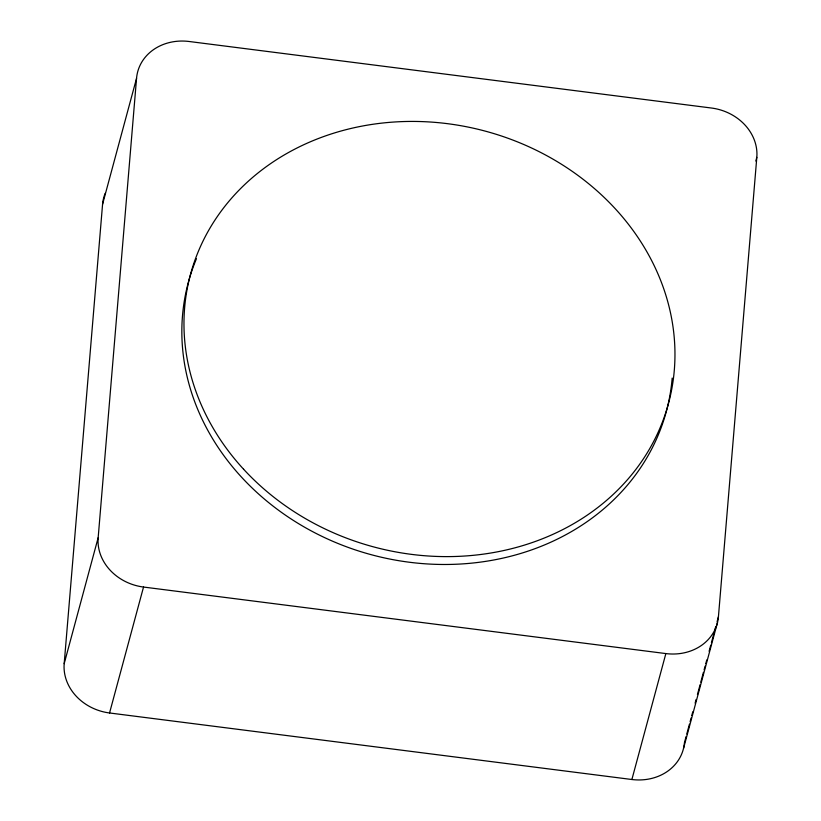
<?xml version="1.0" encoding="UTF-8"?>
<svg xmlns="http://www.w3.org/2000/svg" width="821" height="821" viewBox="0 0 821 821"><rect width="100%" height="100%" fill="white"/><g stroke="black" fill="none" stroke-linecap="round" stroke-linejoin="round"><path stroke-width="1.23" d="M686.11 736.499L684.447 742.677A49.517 43.051 15.1 0 1 631.883 779.509L109.552 712.977A49.517 43.051 15.1 0 1 64.182 663.666L102.574 204.255A49.517 43.051 15.1 0 1 105.17 193.325M64.182 663.666L98.161 537.734L136.553 78.323A49.517 43.051 15.1 0 1 189.117 41.491L711.448 108.023A49.517 43.051 15.1 0 1 756.818 157.334L718.426 616.745L717.092 621.682M102.574 204.255L136.553 78.323M109.552 712.977L143.531 587.046A49.517 43.051 15.1 0 1 98.161 537.734M755.813 161.039L756.818 157.334M631.883 779.509L665.862 653.578A49.517 43.051 15.1 0 0 718.426 616.745M686.777 734.025L689.445 724.153M690.112 721.68L691.108 717.985M691.775 715.512L692.78 711.807M695.11 703.166L696.105 699.461M697.44 694.525L700.108 684.642M700.775 682.179L703.433 672.296M704.1 669.833L705.106 666.129M705.773 663.655L706.768 659.951M709.098 651.31L710.76 645.142M711.427 642.669L714.096 632.796M714.763 630.323L715.758 626.618M683.565 748.239L717.533 622.308M143.531 587.046L665.862 653.578M672.183 378.071A247.562 215.256 15.1 0 1 376.162 555.981A247.562 215.256 15.1 0 1 196.445 258.728M243.611 469.243A247.562 215.256 15.1 0 0 661.305 424.878A247.562 215.256 15.1 0 0 383.479 122.934A247.562 215.256 15.1 0 0 243.611 469.243"/></g></svg>
